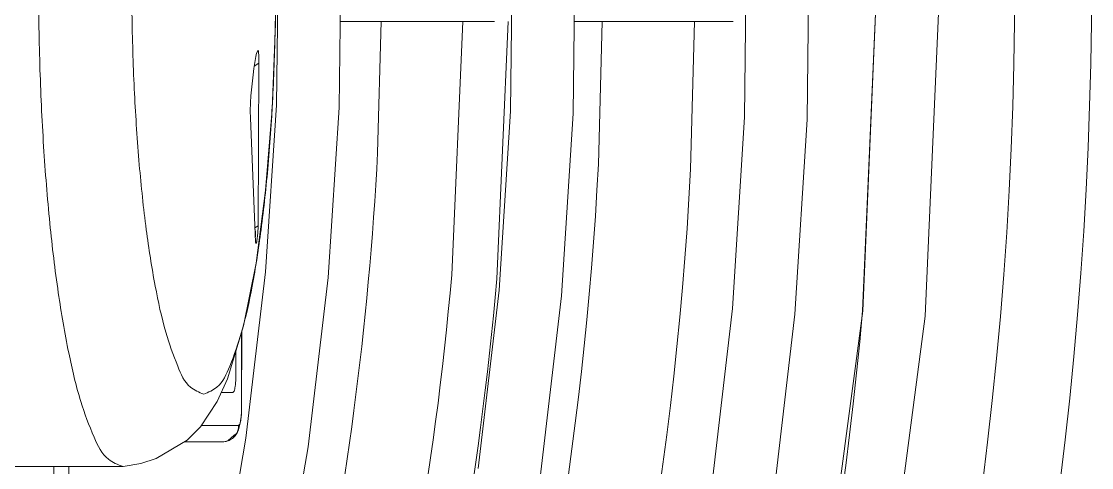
# Model space of a CAD drawing. Header units: millimetres. Extents: x -164867 to 807677, y -316775 to 513985.
# Drawn here: x 245565.1 to 245629.9, y 461298.9 to 461325.9 of the extents above; entities that cross this region are included whole.
import ezdxf

# ---------------------------------------------------------------- set-up
doc = ezdxf.new("R2010")
doc.units = ezdxf.units.MM
doc.layers.add('TECHNO', color=7, linetype='Continuous', lineweight=15)

# ---------------------------------------------------------------- blocks, each defined once
blk = doc.blocks.new('1.2_ миксер планетарный K60_60 литров')
at = {"transparency": 33554687}
for p, q in [((-210.343, -449.185), (-210.343, -439.382)), ((-228.843, -444.981), (-210.343, -444.981)), ((-228.843, -444.981), (-210.343, -444.981)), ((-210.343, -445.906), (-228.843, -445.906)), ((-210.343, -449.185), (-210.148, -450.253)), ((-210.148, -450.253), (-209.845, -451.194)), ((-209.845, -451.194), (-208.733, -453.078)), ((-208.843, -452.891), (-208.843, -455.207)), ((-208.733, -453.078), (-207.923, -453.882)), ((-207.923, -453.882), (-206.398, -454.881)), ((-207.843, -456.192), (-207.843, -453.935)), ((-208.609, -456.633), (-218.606, -454.917)), ((-208.843, -455.207), (-208.823, -455.436)), ((-206.398, -454.881), (-205.017, -455.511)), ((-205.843, -455.845), (-205.843, -455.134)), ((-205.843, -455.845), (-205.843, -455.134)), ((-208.823, -455.436), (-208.783, -455.544)), ((-208.783, -455.544), (-208.445, -455.919)), ((-208.445, -455.919), (-208.414, -455.967)), ((-205.017, -455.511), (-201.811, -456.482)), ((-208.414, -455.967), (-208.344, -456.058)), ((-208.344, -456.058), (-208.249, -456.13)), ((-208.249, -456.13), (-208.178, -456.165)), ((-208.178, -456.165), (-208.107, -456.188)), ((-208.107, -456.188), (-207.715, -456.282)), ((-207.715, -456.282), (-207.543, -456.302)), ((-207.543, -456.302), (-207.295, -456.334)), ((-207.295, -456.334), (-207.019, -456.366)), ((-207.019, -456.366), (-206.843, -456.366)), ((-202.195, -456.366), (-206.843, -456.366)), ((-202.145, -456.381), (-206.843, -456.366)), ((-204.843, -456.018), (-203.339, -456.018)), ((-204.843, -456.018), (-203.339, -456.018)), ((-201.811, -456.482), (-198.003, -457.244)), ((-198.536, -457.824), (-208.609, -456.633)), ((-198.003, -457.244), (-193.59, -457.823)), ((-196.735, -457.215), (-196.818, -457.222)), ((-196.818, -457.222), (-196.72, -457.285)), ((-189.2, -456.899), (-196.735, -457.215)), ((-196.018, -457.2), (-195.862, -457.18)), ((-195.862, -457.18), (-195.732, -457.372)), ((-188.779, -456.893), (-189.2, -456.899)), ((-188.254, -456.911), (-188.779, -456.893)), ((-187.864, -456.935), (-188.254, -456.911)), ((-187.314, -456.982), (-187.864, -456.935)), ((-186.584, -457.061), (-187.314, -456.982)), ((-186.194, -457.111), (-186.584, -457.061)), ((-185.478, -457.223), (-186.194, -457.111)), ((-186.064, -457.13), (-185.869, -457.42)), ((-185.268, -457.267), (-185.478, -457.223)), ((-188.414, -458.485), (-198.536, -457.824)), ((-196.72, -457.285), (-196.636, -457.3)), ((-196.636, -457.3), (-196.537, -457.314)), ((-196.537, -457.314), (-196.337, -457.337)), ((-196.337, -457.337), (-196.176, -457.351)), ((-196.176, -457.351), (-196.055, -457.36)), ((-196.055, -457.36), (-195.883, -457.369)), ((-195.883, -457.369), (-195.732, -457.372)), ((-195.732, -457.372), (-185.869, -457.42)), ((-193.59, -457.823), (-188.695, -458.215)), ((-185.869, -457.42), (-185.462, -457.412)), ((-185.462, -457.412), (-185.191, -457.39)), ((-185.095, -457.368), (-185.268, -457.267)), ((-185.191, -457.39), (-185.095, -457.368)), ((-188.695, -458.215), (-183.495, -458.414)), ((-178.271, -458.616), (-188.414, -458.485)), ((-183.495, -458.414), (-178.191, -458.414)), ((-209.153, -460.394), (-219.347, -458.644)), ((-198.883, -461.607), (-209.153, -460.394)), ((-188.562, -462.282), (-198.883, -461.607)), ((-178.221, -462.415), (-188.562, -462.282)), ((-183.343, -462.488), (-183.343, -462.349)), ((-183.343, -471.691), (-183.343, -462.488)), ((-183.343, -464.819), (-191.31, -464.61)), ((-183.343, -469.775), (-198.71, -469.104)), ((-199.649, -471.97), (-210.461, -470.702)), ((-188.785, -472.67), (-199.649, -471.97)), ((-183.343, -472.522), (-198.95, -471.841)), ((-177.9, -472.801), (-188.785, -472.67)), ((-199.993, -475.754), (-211.002, -474.463)), ((-188.93, -476.467), (-199.993, -475.754)), ((-177.846, -476.601), (-188.93, -476.467)), ((-183.343, -476.95), (-183.343, -476.534)), ((-183.343, -486.153), (-183.343, -476.95)), ((-183.343, -478.223), (-192.012, -477.996)), ((-183.343, -483.819), (-192.305, -483.584)), ((-212.313, -484.771), (-200.762, -486.116)), ((-200.762, -486.116), (-189.157, -486.856)), ((-189.157, -486.856), (-177.528, -486.987)), ((-201.103, -489.901), (-212.852, -488.532)), ((-189.299, -490.653), (-201.103, -489.901)), ((-177.471, -490.786), (-189.299, -490.653)), ((-220.782, -491.39), (-200.889, -494.009)), ((-200.889, -494.009), (-180.843, -494.884)), ((-180.904, -494.873), (-200.888, -494)), ((-221.442, -495.132), (-201.22, -497.794)), ((-221.442, -495.132), (-201.22, -497.794)), ((-201.22, -497.794), (-221.442, -495.132)), ((-221.442, -495.132), (-201.22, -497.794)), ((-201.22, -497.794), (-180.843, -498.684)), ((-201.22, -497.794), (-180.843, -498.684)), ((-180.843, -498.684), (-201.22, -497.794)), ((-201.22, -497.794), (-180.843, -498.684))]:
    blk.add_line(p, q, dxfattribs=at)
for radius, start, end in [(238.343, 230, 310), (219, 236.99999, 267), (213.404, 239.99999, 266.99999), (229.991, 235, 265.00002), (243, 231, 309), (200, 258.00002, 267.00003), (205, 255.00001, 265.00002), (207.747, 255.00003, 265.00003)]:
    blk.add_arc((-180.843, -264.884), radius, start, end, dxfattribs=at)
for points in [[(-151.343, -449.185), (-151.791, -448.295), (-153.122, -447.433), (-155.295, -446.623), (-158.245, -445.892), (-161.881, -445.26), (-166.093, -444.748), (-170.754, -444.371), (-175.721, -444.14), (-180.843, -444.062), (-185.966, -444.14), (-190.933, -444.371), (-195.593, -444.748), (-199.805, -445.26), (-203.442, -445.892), (-206.391, -446.623), (-208.564, -447.433), (-209.895, -448.295), (-210.343, -449.185)], [(-205.953, -454.072), (-205.525, -454.873), (-204.257, -455.647), (-202.192, -456.367), (-199.399, -457.009), (-195.975, -457.551), (-192.035, -457.975), (-187.715, -458.266), (-183.16, -458.413), (-178.526, -458.413), (-173.972, -458.266), (-169.651, -457.975), (-165.711, -457.551), (-162.287, -457.009), (-159.495, -456.367), (-157.429, -455.647), (-156.161, -454.873), (-155.734, -454.072), (-156.161, -453.271), (-157.429, -452.497), (-159.495, -451.777), (-162.287, -451.134), (-165.711, -450.592), (-169.651, -450.169), (-173.972, -449.878), (-178.526, -449.73), (-183.16, -449.73), (-187.715, -449.878), (-192.035, -450.169), (-195.975, -450.592), (-199.399, -451.134), (-202.192, -451.777), (-204.257, -452.497), (-205.525, -453.271), (-205.953, -454.072)], [(-208.843, -455.207), (-208.828, -455.378), (-208.783, -455.544)], [(-208.783, -455.544), (-208.637, -455.807), (-208.417, -456.014), (-208.144, -456.147), (-207.843, -456.192)], [(-205.843, -455.845), (-205.809, -455.878), (-205.709, -455.932), (-205.55, -455.968), (-205.343, -455.995), (-205.102, -456.013), (-204.843, -456.018)], [(-205.843, -455.845), (-205.809, -455.878), (-205.709, -455.932), (-205.55, -455.968), (-205.343, -455.995), (-205.102, -456.013), (-204.843, -456.018)], [(-207.843, -456.192), (-207.809, -456.226), (-207.709, -456.279), (-207.55, -456.315), (-207.343, -456.342), (-207.102, -456.36), (-206.843, -456.366)], [(-196.4, -457.204), (-196.305, -457.208), (-196.207, -457.208), (-196.11, -457.206), (-196.018, -457.2)]]:
    blk.add_spline(points, degree=3, dxfattribs=at)
blk = doc.blocks.new('TECHNOLOGIJA Garmatnaya')
at = {"layer": 'TECHNO', "transparency": 33554687, "xscale": 0.9999987167524668, "yscale": 0.9999987167524668, "zscale": 0.9999987167524668, "rotation": 90}
blk.add_blockref('1.2_ миксер планетарный K60_60 литров', (-1916.151, 3546.524), dxfattribs=at)

msp = doc.modelspace()

# ---------------------------------------------------------------- block references
at = {"layer": 'TECHNO', "transparency": 33554687}
msp.add_blockref('TECHNOLOGIJA Garmatnaya', (247038.211, 457962.731), dxfattribs=at)

doc.saveas('drawing.dxf')
